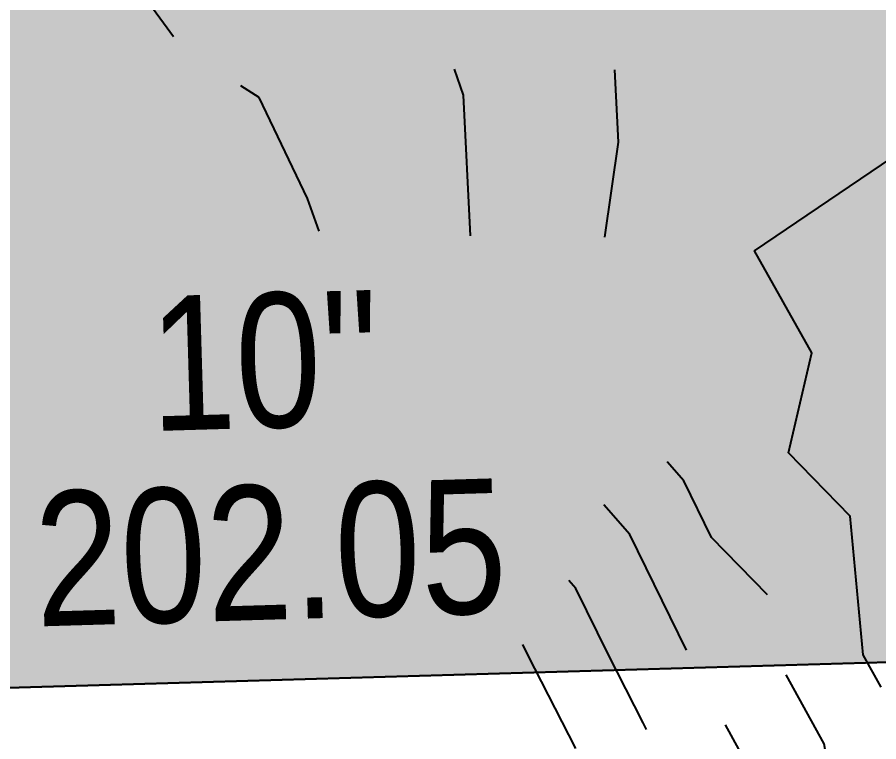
# Model space of a CAD drawing. Extents: x 637633 to 644092, y 5921573 to 5931294.
# Drawn here: x 642888 to 642952, y 5924947.6 to 5925001.4 of the extents above; entities that cross this region are included whole.
import ezdxf
from ezdxf.enums import TextEntityAlignment as Align

# ---------------------------------------------------------------- set-up
doc = ezdxf.new("R2010")
doc.units = 0
doc.header["$LTSCALE"] = 5
doc.linetypes.add('DASHED2', pattern=[3.75, 2.5, -1.25])
for name, color, linetype in [('Contour_Line_Intermediate', 254, 'Continuous'), ('Contour_Line_Major', 254, 'Continuous'), ('L-BD1', 253, 'Continuous'), ('L-SEC', 7, 'Continuous'), ('P-PROPOSED', 10, 'Continuous'), ('P-PROPOSED-H', 21, 'Continuous')]:
    doc.layers.add(name, color=color, linetype=linetype)
doc.styles.add('80L', font='ARIALN.TTF', dxfattribs={"height": 10})

msp = doc.modelspace()

# ---------------------------------------------------------------- hatches: boundary and pattern name
at = {"layer": 'P-PROPOSED-H'}
h = msp.add_hatch(color=256, dxfattribs=at)
h.dxf.hatch_style = 1
h.paths.add_polyline_path([(641981.522, 5925496.517), (642047.485, 5925459.162), (642164.854, 5925436.245), (642473.02, 5925272.529), (642644.097, 5925209.272), (642741.21, 5925214.968), (642794.672, 5925172.323), (642938.517, 5925102.573), (643005.054, 5925055.736), (643008.053, 5924955.114), (642806.144, 5924949.192), (641998.486, 5924925.504)])

# ---------------------------------------------------------------- linework, layer by layer
at = {"layer": 'Contour_Line_Intermediate', "linetype": 'DASHED2', "flags": 128}
for points, elevation in [([(642931.657, 5924985.041), (642932.668, 5924992.086), (642932.312, 5924998.995), (642935.625, 5925010.025), (642928.12, 5925013.982), (642939.588, 5925015.779), (642940.632, 5925015.023), (642943.094, 5925013.982), (642946.255, 5925005.653), (642954.597, 5925005.251), (642957.456, 5925001.85), (642962.141, 5924998.995), (642965.481, 5924994.877), (642969.606, 5924992.478), (642972.492, 5924986.89), (642974.175, 5924984.009), (642976.718, 5924976.123), (642981.678, 5924969.022), (642982.146, 5924966.558), (642984.614, 5924965.891), (642991.911, 5924961.323), (642999.623, 5924960.353), (643007.831, 5924962.232), (643014.632, 5924961.8), (643021.868, 5924969.022), (643029.64, 5924980.516), (643032.65, 5924984.009), (643030.695, 5924985.062), (643029.64, 5924987.889), (643025.379, 5924994.74), (643025.539, 5924998.995), (643019.424, 5925003.781), (643014.632, 5925008.675), (643011.548, 5925010.903), (643009.041, 5925013.982), (643002.705, 5925017.059), (642999.623, 5925018.787), (642990.973, 5925020.33), (642984.614, 5925024.573), (642979.339, 5925023.7), (642979.012, 5925028.968), (642973.37, 5925032.726), (642969.606, 5925035.553), (642962.637, 5925036.996), (642961.891, 5925043.955), (642958.522, 5925047.873), (642954.597, 5925050.373), (642948.046, 5925052.399), (642946.089, 5925056.975)], 805.778), ([(642921.684, 5924985.133), (642921.161, 5924995.582), (642919.955, 5924998.995), (642916.17, 5925005.585), (642914.145, 5925013.982), (642913.869, 5925018.274), (642909.571, 5925019.052), (642902.272, 5925021.681), (642894.562, 5925028.317), (642893.761, 5925028.169), (642879.553, 5925020.186), (642872.43, 5925021.856), (642864.545, 5925021.397), (642859.309, 5925023.74), (642849.536, 5925025.447), (642846.638, 5925026.074), (642834.527, 5925024.12), (642819.656, 5925014.12), (642819.518, 5925014.041), (642819.446, 5925013.982), (642819.413, 5925013.877), (642818.686, 5924998.995), (642818.671, 5924998.15), (642819.518, 5924997.724), (642822.928, 5924987.413), (642825.373, 5924984.009), (642826.48, 5924975.973), (642834.527, 5924972.325), (642836.127, 5924970.621), (642836.725, 5924969.022), (642839.085, 5924958.587), (642843.029, 5924954.036), (642842.885, 5924947.395), (642849.536, 5924944.663), (642851.992, 5924941.503), (642855.404, 5924939.049), (642858.443, 5924932.957), (642864.545, 5924931.641), (642869.025, 5924928.537), (642879.553, 5924924.857), (642880.176, 5924924.686), (642880.704, 5924924.064), (642886.313, 5924915.826), (642894.562, 5924911.623), (642895.81, 5924910.323), (642896.232, 5924909.077), (642899.292, 5924898.814), (642907.288, 5924894.091), (642907.596, 5924892.118), (642909.571, 5924892.036), (642915.011, 5924884.537), (642924.579, 5924880.297), (642925.513, 5924880.037), (642926.371, 5924879.104), (642931.722, 5924871.25), (642939.588, 5924866.953), (642946.348, 5924870.868), (642944.968, 5924864.118), (642948.983, 5924858.514), (642946.692, 5924849.131), (642946.721, 5924841.267), (642948.717, 5924834.145), (642948.506, 5924833.816)], 806.777), ([(642910.428, 5924985.473), (642909.571, 5924987.901), (642905.975, 5924995.405), (642900.266, 5924998.995), (642897.868, 5925002.297), (642894.562, 5925006.616), (642889.812, 5925009.239), (642879.553, 5925006.771), (642876.556, 5925010.989), (642866.804, 5925013.982), (642864.974, 5925014.411), (642864.545, 5925014.386), (642854.46, 5925018.898), (642849.536, 5925019.758), (642841.958, 5925021.401), (642834.527, 5925020.202), (642825.277, 5925013.982), (642824.966, 5925004.435), (642823.512, 5924998.995), (642826.246, 5924990.726), (642831.073, 5924984.009), (642831.49, 5924980.976), (642834.527, 5924979.599), (642839.653, 5924974.141), (642841.565, 5924969.022), (642843.033, 5924962.53), (642849.536, 5924955.029), (642850.27, 5924954.77), (642850.499, 5924954.036), (642856.636, 5924946.14), (642864.545, 5924940.454), (642865.779, 5924940.283), (642866.831, 5924939.049), (642874.343, 5924933.848), (642879.553, 5924932.026), (642885.805, 5924930.305), (642891.09, 5924924.064), (642892.496, 5924922), (642894.562, 5924920.947), (642900.38, 5924914.886), (642902.35, 5924909.077), (642904.006, 5924903.521), (642909.571, 5924900.234), (642913.317, 5924897.832), (642916.359, 5924894.091), (642919.812, 5924889.331), (642924.579, 5924887.219), (642930.933, 5924885.448), (642936.78, 5924879.104), (642937.916, 5924877.435), (642939.588, 5924876.522), (642944.048, 5924879.104), (642944.474, 5924883.984), (642950.705, 5924894.091), (642948.068, 5924902.559), (642947.27, 5924909.077), (642945.938, 5924915.418), (642944.349, 5924924.064), (642942.762, 5924927.233), (642939.588, 5924938.746), (642939.496, 5924938.957), (642939.488, 5924939.049), (642934.513, 5924948.969), (642931.919, 5924954.036), (642929.499, 5924958.949), (642926.172, 5924962.765)], 807.777), ([(642883.376, 5924984.524), (642880.823, 5924985.277), (642879.553, 5924985.596), (642874.284, 5924993.733), (642869.323, 5924998.995), (642867.34, 5925001.786), (642864.545, 5925002.644), (642857.939, 5925007.387), (642849.781, 5925013.982), (642849.612, 5925014.058), (642849.536, 5925014.071), (642837.277, 5925016.728), (642834.527, 5925016.284), (642831.104, 5925013.982), (642830.989, 5925010.449), (642827.926, 5924998.995), (642829.564, 5924994.039), (642834.527, 5924987.132), (642838.238, 5924987.714), (642837.217, 5924984.009), (642843.179, 5924977.662), (642846.406, 5924969.022), (642846.982, 5924966.473), (642849.536, 5924963.527), (642856.563, 5924961.052), (642858.746, 5924954.036), (642861.279, 5924950.775), (642864.545, 5924948.429), (642872.793, 5924947.286), (642879.553, 5924939.359), (642880.006, 5924939.502), (642880.082, 5924939.049), (642891.432, 5924935.924), (642894.562, 5924932.229), (642900.243, 5924929.736), (642900.521, 5924924.064), (642904.949, 5924919.45), (642908.467, 5924909.077), (642908.72, 5924908.228), (642909.571, 5924907.726), (642917.887, 5924902.395), (642924.579, 5924894.164), (642924.942, 5924894.453), (642924.757, 5924894.091), (642936.353, 5924890.861), (642939.588, 5924887.35), (642943.744, 5924894.091), (642942.758, 5924897.256), (642941.309, 5924909.077), (642941.01, 5924910.497), (642939.588, 5924918.237), (642937.916, 5924922.394), (642938.142, 5924924.064), (642934.016, 5924933.487), (642933.55, 5924939.049), (642930.556, 5924945.018), (642925.94, 5924954.036), (642925.571, 5924954.784)], 808.777), ([(643001.547, 5924835.371), (643001.442, 5924835.961), (642999.623, 5924837.049), (642995.848, 5924845.363), (642993.784, 5924849.131), (642992.247, 5924856.753), (642984.614, 5924861.389), (642983.032, 5924862.539), (642977.231, 5924864.118), (642972.589, 5924867.096), (642969.606, 5924867.625), (642961.693, 5924871.203), (642961.258, 5924879.104), (642961.599, 5924886.095), (642961.811, 5924894.091), (642963.361, 5924902.842), (642961.032, 5924909.077), (642960.532, 5924915.003), (642957.162, 5924924.064), (642956.38, 5924925.844), (642954.597, 5924926.892), (642950.539, 5924934.998), (642949.421, 5924939.049), (642947.961, 5924947.41), (642944.292, 5924954.036), (642943.89, 5924958.331), (642939.588, 5924962.744), (642937.515, 5924966.953), (642935.71, 5924969.022), (642935.122, 5924972.376)], 805.778), ([(642996.649, 5924835.228), (642993.233, 5924842.751), (642989.738, 5924849.131), (642988.879, 5924853.39), (642984.614, 5924855.98), (642979.897, 5924859.407), (642969.606, 5924862.211), (642964.705, 5924859.226), (642962.484, 5924864.118), (642957.055, 5924866.572), (642956.365, 5924879.104), (642956.456, 5924880.961), (642956.804, 5924894.091), (642957.279, 5924896.769), (642954.597, 5924903.948), (642953.378, 5924907.86), (642953.229, 5924909.077), (642950.866, 5924920.338), (642950.181, 5924924.064), (642946.65, 5924931.116), (642944.462, 5924939.049), (642943.739, 5924943.194), (642939.588, 5924950.69), (642938.47, 5924952.92), (642937.898, 5924954.036), (642933.507, 5924962.951), (642929.988, 5924966.987)], 806.777)]:
    msp.add_lwpolyline(points, dxfattribs=dict(at, elevation=elevation))
at = {"layer": 'Contour_Line_Major', "elevation": 804.778, "flags": 128}
msp.add_lwpolyline([(642952.183, 5924951.626), (642950.849, 5924954.036), (642949.885, 5924964.317), (642945.299, 5924969.022), (642947.031, 5924976.454), (642942.771, 5924984.009), (642954.597, 5924992.004)], dxfattribs=at)
at = {"layer": 'L-SEC', "flags": 128}
msp.add_lwpolyline([(641903.009, 5928140.055), (641926.887, 5927336.406), (641950.741, 5926532.765), (641974.611, 5925729.159), (641998.486, 5924925.504), (642806.144, 5924949.192), (643613.789, 5924972.881), (643590.226, 5925775.912), (643565.855, 5926578.393), (643541.713, 5927382.25), (643517.589, 5928186.14)], dxfattribs=at)
at = {"layer": 'P-PROPOSED', "flags": 128}
msp.add_lwpolyline([(641981.522, 5925496.517), (642047.485, 5925459.162), (642164.854, 5925436.245), (642473.02, 5925272.529), (642644.097, 5925209.272), (642741.21, 5925214.968), (642794.672, 5925172.323), (642938.517, 5925102.573), (643005.054, 5925055.736), (643008.053, 5924955.114), (642806.144, 5924949.192), (641998.486, 5924925.504)], close=True, dxfattribs=at)

# ---------------------------------------------------------------- texts
at = {"layer": 'L-BD1', "style": '80L'}
for s, p in [("10''", (642906.402, 5924975.886)), ('202.05', (642906.82, 5924961.646))]:
    msp.add_text(s, height=9.9972, rotation=1.6801, dxfattribs=at).set_placement(p, align=Align.MIDDLE)

doc.saveas('drawing.dxf')
